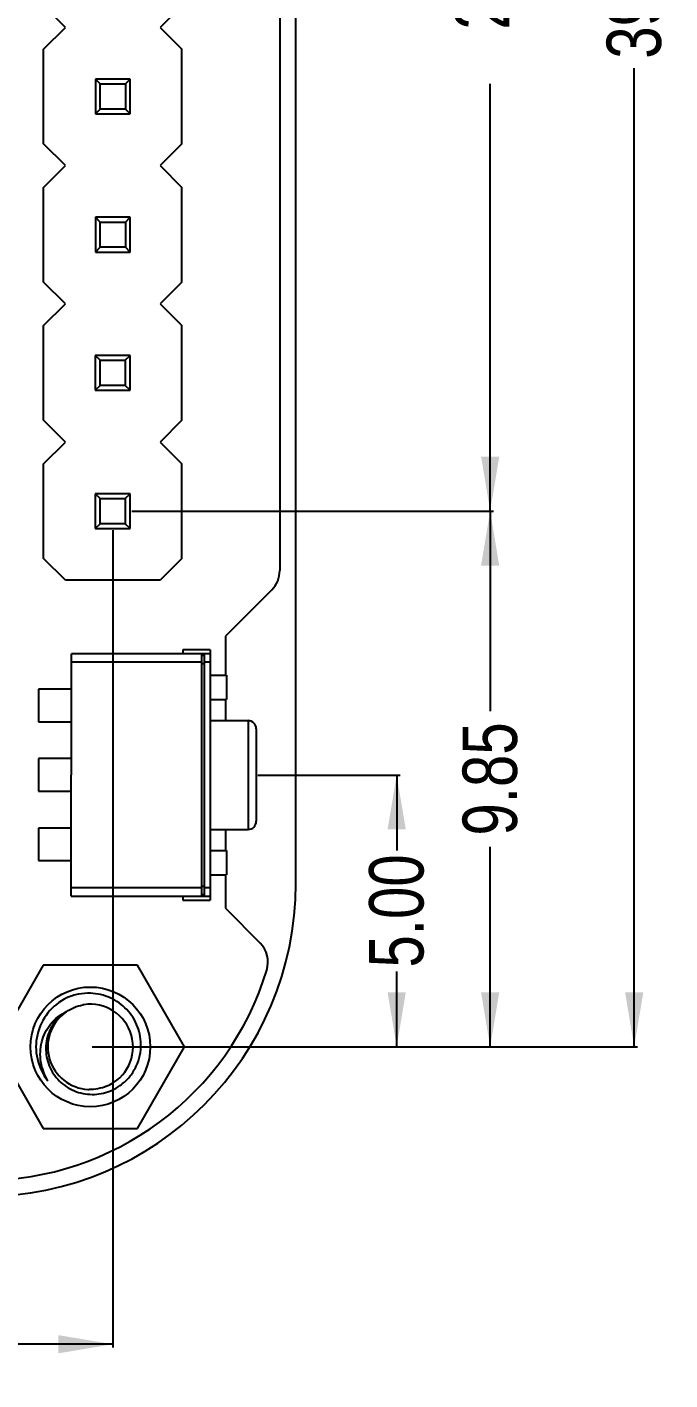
# Model space of a CAD drawing. Header units: millimetres. Extents: x 3 to 124, y -45 to 11.
# Drawn here: x 112.26 to 124.07, y -44.88 to -20.01 of the extents above; entities that cross this region are included whole.
import ezdxf

# ---------------------------------------------------------------- set-up
doc = ezdxf.new("R2010")
doc.units = ezdxf.units.MM
doc.header["$LTSCALE"] = 1.21
doc.header["$MEASUREMENT"] = 0
doc.header["$PDMODE"] = 3
doc.header["$PDSIZE"] = 0.3125
doc.layers.get('0').update_dxf_attribs({"linetype": 'CONTINUOUS'})
doc.layers.get('DEFPOINTS').update_dxf_attribs({"linetype": 'CONTINUOUS'})
doc.layers.add('Dim', color=3, linetype='CONTINUOUS', lineweight=25)
doc.styles.get("Standard").update_dxf_attribs({"font": 'txt', "width": 0.8})
doc.dimstyles.get("Standard").update_dxf_attribs({"dimtxt": 0.15625, "dimasz": 0.1875, "dimexe": 0.125, "dimexo": 0.0625, "dimgap": 0.09, "dimtad": 0, "dimtih": 1, "dimtoh": 1, "dimzin": 4, "dimdsep": 46, "dimtxsty": 'STANDARD', "dimblk": '_FILLED', "dimblk1": '_FILLED', "dimblk2": '_FILLED', "dimcen": 0.09, "dimazin": 1, "dimtp": 0.01, "dimtm": 0.01, "dimtfac": 1, "dimtofl": 0, "dimtmove": 0, "dimatfit": 3, "dimldrblk": '_FILLED', "dimfxl": 1, "dimtolj": 1, "dimtzin": 4, "dimarcsym": 0})

# ---------------------------------------------------------------- blocks, each defined once
blk = doc.blocks.new('_FILLED')
at = {"color": 0, "linetype": 'ByBlock'}
blk.add_solid([(0, 0), (-1, 0.167), (-1, -0.167)], dxfattribs=at)
blk = doc.blocks.new('*D23')
at = {"color": 0, "linetype": 'ByBlock', "lineweight": -2}
for p, q in [((113.45, 0.247), (123.476, 0.247)), ((123.413, 0.247), (123.413, -17.741)), ((123.413, -38.753), (123.413, -20.764)), ((113.45, -38.753), (123.476, -38.753))]:
    blk.add_line(p, q, dxfattribs=at)
at = {"layer": 'DEFPOINTS', "color": 0, "linetype": 'ByBlock'}
for p in [(113.419, 0.247), (113.419, -38.753)]:
    blk.add_point(p, dxfattribs=at)
at = {"color": 0, "linetype": 'ByBlock', "lineweight": -2}
for p, rotation in [((123.413, 0.247), 90), ((123.413, -38.753), 270)]:
    blk.add_blockref('_FILLED', p, dxfattribs=dict(at, rotation=rotation))
at = {"color": 0, "linetype": 'ByBlock', "lineweight": -2, "insert": (123.413, -19.253), "char_height": 1, "attachment_point": 5, "rotation": 90}
blk.add_mtext('\\A1;39.00', dxfattribs=at)
blk = doc.blocks.new('*D24')
at = {"color": 0, "linetype": 'ByBlock', "lineweight": -2}
for p, q in [((116.499, -33.757), (119.11, -33.757)), ((119.048, -33.757), (119.048, -35.143)), ((119.048, -38.753), (119.048, -37.366)), ((116.381, -38.753), (119.11, -38.753))]:
    blk.add_line(p, q, dxfattribs=at)
at = {"layer": 'DEFPOINTS', "color": 0, "linetype": 'ByBlock'}
for p in [(116.468, -33.757), (116.35, -38.753)]:
    blk.add_point(p, dxfattribs=at)
at = {"color": 0, "linetype": 'ByBlock', "lineweight": -2}
for p, rotation in [((119.048, -33.757), 90), ((119.048, -38.753), 270)]:
    blk.add_blockref('_FILLED', p, dxfattribs=dict(at, rotation=rotation))
at = {"color": 0, "linetype": 'ByBlock', "lineweight": -2, "insert": (119.048, -36.255), "char_height": 1, "attachment_point": 5, "rotation": 90}
blk.add_mtext('\\A1;5.00', dxfattribs=at)
blk = doc.blocks.new('*D25')
at = {"color": 0, "linetype": 'ByBlock', "lineweight": -2}
for p, q in [((114.18, -28.906), (120.829, -28.906)), ((120.766, -28.906), (120.766, -32.584)), ((120.766, -38.753), (120.766, -35.074)), ((118.718, -38.753), (120.829, -38.753))]:
    blk.add_line(p, q, dxfattribs=at)
at = {"layer": 'DEFPOINTS', "color": 0, "linetype": 'ByBlock'}
for p in [(114.149, -28.906), (118.687, -38.753)]:
    blk.add_point(p, dxfattribs=at)
at = {"color": 0, "linetype": 'ByBlock', "lineweight": -2}
for p, rotation in [((120.766, -28.906), 90), ((120.766, -38.753), 270)]:
    blk.add_blockref('_FILLED', p, dxfattribs=dict(at, rotation=rotation))
at = {"color": 0, "linetype": 'ByBlock', "lineweight": -2, "insert": (120.766, -33.829), "char_height": 1, "attachment_point": 5, "rotation": 90}
blk.add_mtext('\\A1;9.85', dxfattribs=at)
blk = doc.blocks.new('*D27')
at = {"color": 0, "linetype": 'ByBlock', "lineweight": -2}
for p, q in [((114.185, -3.506), (120.829, -3.506)), ((120.766, -3.506), (120.766, -11.361)), ((120.766, -28.906), (120.766, -21.051)), ((114.211, -28.906), (120.829, -28.906))]:
    blk.add_line(p, q, dxfattribs=at)
at = {"layer": 'DEFPOINTS', "color": 0, "linetype": 'ByBlock'}
for p in [(114.153, -3.506), (114.18, -28.906)]:
    blk.add_point(p, dxfattribs=at)
at = {"color": 0, "linetype": 'ByBlock', "lineweight": -2}
for p, rotation in [((120.766, -3.506), 90), ((120.766, -28.906), 270)]:
    blk.add_blockref('_FILLED', p, dxfattribs=dict(at, rotation=rotation))
at = {"color": 0, "linetype": 'ByBlock', "lineweight": -2, "insert": (120.766, -16.206), "char_height": 1, "attachment_point": 5, "rotation": 90}
blk.add_mtext('\\A1;25.40(=2.54*10)', dxfattribs=at)
blk = doc.blocks.new('*D28')
at = {"color": 0, "linetype": 'ByBlock', "lineweight": -2}
for p, q in [((96.049, -29.254), (96.049, -44.281)), ((113.829, -29.257), (113.829, -44.281)), ((96.049, -44.219), (103.427, -44.219)), ((113.829, -44.219), (106.45, -44.219))]:
    blk.add_line(p, q, dxfattribs=at)
at = {"layer": 'DEFPOINTS', "color": 0, "linetype": 'ByBlock'}
for p in [(96.049, -29.223), (113.829, -29.226)]:
    blk.add_point(p, dxfattribs=at)
at = {"color": 0, "linetype": 'ByBlock', "lineweight": -2, "rotation": 180}
blk.add_blockref('_FILLED', (96.049, -44.219), dxfattribs=at)
at = {"color": 0, "linetype": 'ByBlock', "lineweight": -2}
blk.add_blockref('_FILLED', (113.829, -44.219), dxfattribs=at)
at = {"color": 0, "linetype": 'ByBlock', "lineweight": -2, "insert": (104.939, -44.219), "char_height": 1, "attachment_point": 5}
blk.add_mtext('\\A1;17.78', dxfattribs=at)

msp = doc.modelspace()

# ---------------------------------------------------------------- linework, layer by layer
at = {"color": 7, "linetype": 'Continuous'}
for p, q in [((116.899, -2.753), (116.899, -30)), ((117.194, -35.753), (117.194, -2.753)), ((116.752, -30.354), (115.899, -31.207)), ((115.899, -31.207), (115.899, -31.919)), ((115.899, -32.371), (115.899, -32.756)), ((115.899, -34.756), (115.899, -35.142)), ((115.899, -35.594), (115.899, -36.207)), ((115.899, -36.207), (116.536, -36.845)), ((112.553, -37.253), (111.687, -38.753)), ((114.285, -37.253), (112.553, -37.253)), ((115.151, -38.753), (114.285, -37.253)), ((111.687, -38.753), (112.553, -40.253)), ((114.285, -40.253), (115.151, -38.753)), ((112.553, -40.253), (114.285, -40.253))]:
    msp.add_line(p, q, dxfattribs=at)
at = {"color": 6, "linetype": 'Continuous'}
for p, q in [((112.96, -20.016), (112.561, -19.616)), ((115.101, -19.616), (114.7, -20.016)), ((112.56, -20.416), (112.96, -20.016)), ((114.7, -20.016), (115.1, -20.416)), ((112.56, -22.156), (112.56, -20.416)), ((115.1, -22.156), (115.1, -20.416)), ((114.15, -20.966), (113.51, -20.966)), ((113.598, -21.054), (113.51, -20.966)), ((113.51, -20.966), (113.51, -21.606)), ((113.598, -21.054), (114.062, -21.054)), ((113.598, -21.518), (113.598, -21.054)), ((114.062, -21.054), (114.15, -20.966)), ((114.062, -21.054), (114.062, -21.518)), ((114.15, -21.606), (114.15, -20.966)), ((113.51, -21.606), (113.598, -21.518)), ((113.51, -21.606), (114.15, -21.606)), ((114.062, -21.518), (113.598, -21.518)), ((114.15, -21.606), (114.062, -21.518)), ((112.96, -22.556), (112.56, -22.156)), ((115.1, -22.156), (114.7, -22.556)), ((112.56, -22.956), (112.96, -22.556)), ((114.7, -22.556), (115.1, -22.956)), ((112.56, -24.696), (112.56, -22.956)), ((115.1, -24.696), (115.1, -22.956)), ((114.15, -23.506), (113.51, -23.506)), ((113.598, -23.594), (113.51, -23.506)), ((113.51, -23.506), (113.51, -24.146)), ((113.598, -23.594), (114.062, -23.594)), ((113.598, -24.058), (113.598, -23.594)), ((114.062, -23.594), (114.15, -23.506)), ((114.062, -23.594), (114.062, -24.058)), ((114.15, -24.146), (114.15, -23.506)), ((113.51, -24.146), (113.598, -24.058)), ((114.062, -24.058), (113.598, -24.058)), ((114.15, -24.146), (114.062, -24.058)), ((113.51, -24.146), (114.15, -24.146)), ((112.96, -25.096), (112.56, -24.696)), ((115.1, -24.696), (114.7, -25.096)), ((112.56, -25.496), (112.96, -25.096)), ((114.7, -25.096), (115.1, -25.496)), ((112.559, -27.236), (112.56, -25.496)), ((115.099, -27.236), (115.1, -25.496)), ((114.149, -26.046), (113.509, -26.046)), ((113.598, -26.134), (113.509, -26.046)), ((113.509, -26.046), (113.509, -26.686)), ((114.061, -26.134), (114.149, -26.046)), ((114.149, -26.686), (114.149, -26.046)), ((113.597, -26.598), (113.598, -26.134)), ((113.598, -26.134), (114.061, -26.134)), ((114.061, -26.134), (114.061, -26.598)), ((113.509, -26.686), (113.597, -26.598)), ((114.061, -26.598), (113.597, -26.598)), ((114.149, -26.686), (114.061, -26.598)), ((113.509, -26.686), (114.149, -26.686)), ((112.959, -27.636), (112.559, -27.236)), ((115.099, -27.236), (114.699, -27.636)), ((112.559, -28.036), (112.959, -27.636)), ((114.699, -27.636), (115.099, -28.036)), ((112.559, -29.776), (112.559, -28.036)), ((115.099, -29.776), (115.099, -28.036)), ((114.149, -28.586), (113.509, -28.586)), ((113.597, -28.674), (113.509, -28.586)), ((113.509, -28.586), (113.509, -29.226)), ((114.061, -28.674), (114.149, -28.586)), ((114.149, -29.226), (114.149, -28.586)), ((113.597, -28.674), (114.061, -28.674)), ((113.597, -29.138), (113.597, -28.674)), ((114.061, -28.674), (114.061, -29.138)), ((113.509, -29.226), (113.597, -29.138)), ((113.509, -29.226), (114.149, -29.226)), ((114.061, -29.138), (113.597, -29.138)), ((114.149, -29.226), (114.061, -29.138)), ((112.959, -30.176), (112.559, -29.776)), ((115.099, -29.776), (114.699, -30.176)), ((114.699, -30.176), (112.959, -30.176)), ((113.068, -35.981), (113.069, -31.531)), ((115.619, -31.531), (113.069, -31.531)), ((115.619, -31.456), (115.119, -31.456)), ((115.119, -31.456), (115.119, -31.531)), ((115.464, -35.981), (115.464, -31.531)), ((115.519, -31.561), (115.464, -31.561)), ((115.518, -35.981), (115.519, -31.531)), ((115.619, -31.456), (115.618, -36.056)), ((115.464, -31.681), (113.068, -31.681)), ((115.518, -31.711), (115.464, -31.711)), ((115.618, -31.681), (115.518, -31.681)), ((115.618, -31.919), (115.918, -31.919)), ((115.918, -31.919), (115.918, -32.371)), ((113.068, -32.181), (112.468, -32.181)), ((112.468, -32.181), (112.468, -32.781)), ((115.618, -32.371), (115.918, -32.371)), ((112.468, -32.781), (113.068, -32.781)), ((115.618, -32.756), (116.318, -32.757)), ((116.318, -32.757), (116.318, -34.757)), ((116.468, -32.907), (116.468, -34.607)), ((113.068, -33.456), (112.468, -33.456)), ((112.468, -33.456), (112.468, -34.056)), ((112.468, -34.056), (113.068, -34.056)), ((113.068, -34.731), (112.468, -34.731)), ((112.468, -34.731), (112.468, -35.331)), ((115.618, -34.756), (116.318, -34.757)), ((115.618, -35.142), (115.918, -35.142)), ((115.918, -35.142), (115.918, -35.594)), ((112.468, -35.331), (113.068, -35.331)), ((115.464, -35.801), (115.518, -35.801)), ((115.618, -35.594), (115.918, -35.594)), ((115.464, -35.831), (113.068, -35.831)), ((113.068, -35.981), (115.618, -35.981)), ((115.118, -35.981), (115.118, -36.056)), ((115.464, -35.951), (115.518, -35.951)), ((115.618, -35.831), (115.518, -35.831)), ((115.118, -36.056), (115.618, -36.056))]:
    msp.add_line(p, q, dxfattribs=at)
at = {"color": 7, "linetype": 'Continuous'}
msp.add_circle((113.419, -38.753), 1.1, dxfattribs=at)
for centre, radius, start, end in [((116.399, -30), 0.5, 315, 360), ((111.444, -35.753), 5.75, 270, 360), ((116.183, -37.199), 0.5, 343.0323, 45), ((111.444, -35.753), 5.454, 270, 343.0323), ((113.419, -38.753), 1, 115.7143, 218.5714), ((113.419, -38.751), 0.782, 98.8359, 100.2694), ((113.419, -38.753), 0.783, 292.3665, 98.8389), ((113.419, -38.753), 0.783, 126.527, 266.7543), ((113.419, -38.755), 0.781, 266.7552, 268.1892)]:
    msp.add_arc(centre, radius, start, end, dxfattribs=at)
at = {"color": 6, "linetype": 'Continuous'}
for centre, start, end in [((116.318, -32.907), 359.9896, 89.9896), ((116.318, -34.607), 269.9896, 359.9896)]:
    msp.add_arc(centre, 0.15, start, end, dxfattribs=at)
at = {"color": 7, "linetype": 'Continuous'}
for points, knots in [([(113.419, -37.769), (113.345, -37.766), (113.196, -37.778), (113.053, -37.822), (112.985, -37.852)], [0, 0, 0, 0, 0.499989, 1, 1, 1, 1]), ([(114.348, -38.753), (114.35, -38.69), (114.342, -38.565), (114.293, -38.382), (114.208, -38.213), (114.092, -38.064), (113.95, -37.941), (113.786, -37.847), (113.607, -37.787), (113.482, -37.771), (113.419, -37.769)], [0, 0, 0, 0, 0.124992, 0.249982, 0.374979, 0.499974, 0.624977, 0.749984, 0.874986, 1, 1, 1, 1]), ([(112.976, -38.107), (113.021, -38.076), (113.119, -38.023), (113.225, -37.992), (113.279, -37.982)], [0, 0, 0, 0, 0.499978, 1, 1, 1, 1]), ([(112.637, -39.376), (112.605, -39.323), (112.552, -39.211), (112.504, -39.031), (112.493, -38.845), (112.519, -38.661), (112.583, -38.486), (112.683, -38.329), (112.815, -38.198), (112.92, -38.133), (112.976, -38.107)], [0, 0, 0, 0, 0.125281, 0.250495, 0.375643, 0.500713, 0.625695, 0.750582, 0.875348, 1, 1, 1, 1]), ([(112.976, -38.107), (112.929, -38.136), (112.84, -38.206), (112.732, -38.335), (112.653, -38.484), (112.607, -38.646), (112.595, -38.814), (112.618, -38.981), (112.674, -39.14), (112.76, -39.285), (112.873, -39.41), (113.009, -39.51), (113.161, -39.582), (113.325, -39.623), (113.493, -39.631), (113.66, -39.608), (113.819, -39.553), (113.917, -39.498), (113.962, -39.466)], [0, 0, 0, 0, 0.062483, 0.124965, 0.187453, 0.249942, 0.312434, 0.374929, 0.437427, 0.499926, 0.562428, 0.624933, 0.687439, 0.749947, 0.812458, 0.87497, 0.937484, 1, 1, 1, 1]), ([(113.962, -39.466), (114.02, -39.425), (114.125, -39.331), (114.246, -39.158), (114.324, -38.962), (114.345, -38.823), (114.348, -38.753)], [0, 0, 0, 0, 0.249982, 0.499979, 0.749972, 1, 1, 1, 1]), ([(113.717, -39.477), (113.666, -39.498), (113.56, -39.53), (113.449, -39.538), (113.394, -39.536)], [0, 0, 0, 0, 0.5, 1, 1, 1, 1])]:
    msp.add_open_spline(points, degree=3, knots=knots, dxfattribs=at)

# ---------------------------------------------------------------- dimensions: what is measured, and where the dimension line sits
at = {"layer": 'Dim'}
for base, p1, p2, picture, middle in [((123.413, -38.753), (113.419, 0.247), (113.419, -38.753), '*D23', (123.413, -19.253)), ((120.766, -38.753), (114.149, -28.906), (118.687, -38.753), '*D25', (120.766, -33.829)), ((119.048, -38.753), (116.468, -33.757), (116.35, -38.753), '*D24', (119.048, -36.255))]:
    dim = msp.add_linear_dim(base=base, p1=p1, p2=p2, angle=90, dimstyle='STANDARD', override={"dimscale": 0.5, "dimtxt": 2, "dimasz": 2, "dimtih": 0, "dimtoh": 0, "dimzin": 0, "dimcen": 0.198, "dimadec": 0, "dimazin": 0, "dimtp": 0, "dimtm": 0, "dimtdec": 4, "dimtzin": 0}, dxfattribs=at)
    dim.commit()
    dim.dimension.update_dxf_attribs({"geometry": picture, "text_midpoint": middle})
dim = msp.add_linear_dim(base=(120.766, -3.506), p1=(114.18, -28.906), p2=(114.153, -3.506), angle=90, text='<>(=2.54*10)', dimstyle='STANDARD', override={"dimscale": 0.5, "dimtxt": 2, "dimasz": 2, "dimtih": 0, "dimtoh": 0, "dimzin": 0, "dimpost": '<>', "dimcen": 0.198, "dimadec": 0, "dimazin": 0, "dimtp": 0, "dimtm": 0, "dimtdec": 4, "dimtzin": 0}, dxfattribs=at)
dim.commit()
dim.dimension.update_dxf_attribs({"geometry": '*D27', "text_midpoint": (120.766, -16.206)})
dim = msp.add_linear_dim(base=(113.829, -44.219), p1=(96.049, -29.223), p2=(113.829, -29.226), dimstyle='STANDARD', override={"dimscale": 0.5, "dimtxt": 2, "dimasz": 2, "dimtih": 0, "dimtoh": 0, "dimzin": 0, "dimcen": 0.198, "dimadec": 0, "dimazin": 0, "dimtp": 0, "dimtm": 0, "dimtdec": 4, "dimtzin": 0}, dxfattribs=at)
dim.commit()
dim.dimension.update_dxf_attribs({"geometry": '*D28', "text_midpoint": (104.939, -44.219)})

doc.saveas('drawing.dxf')
